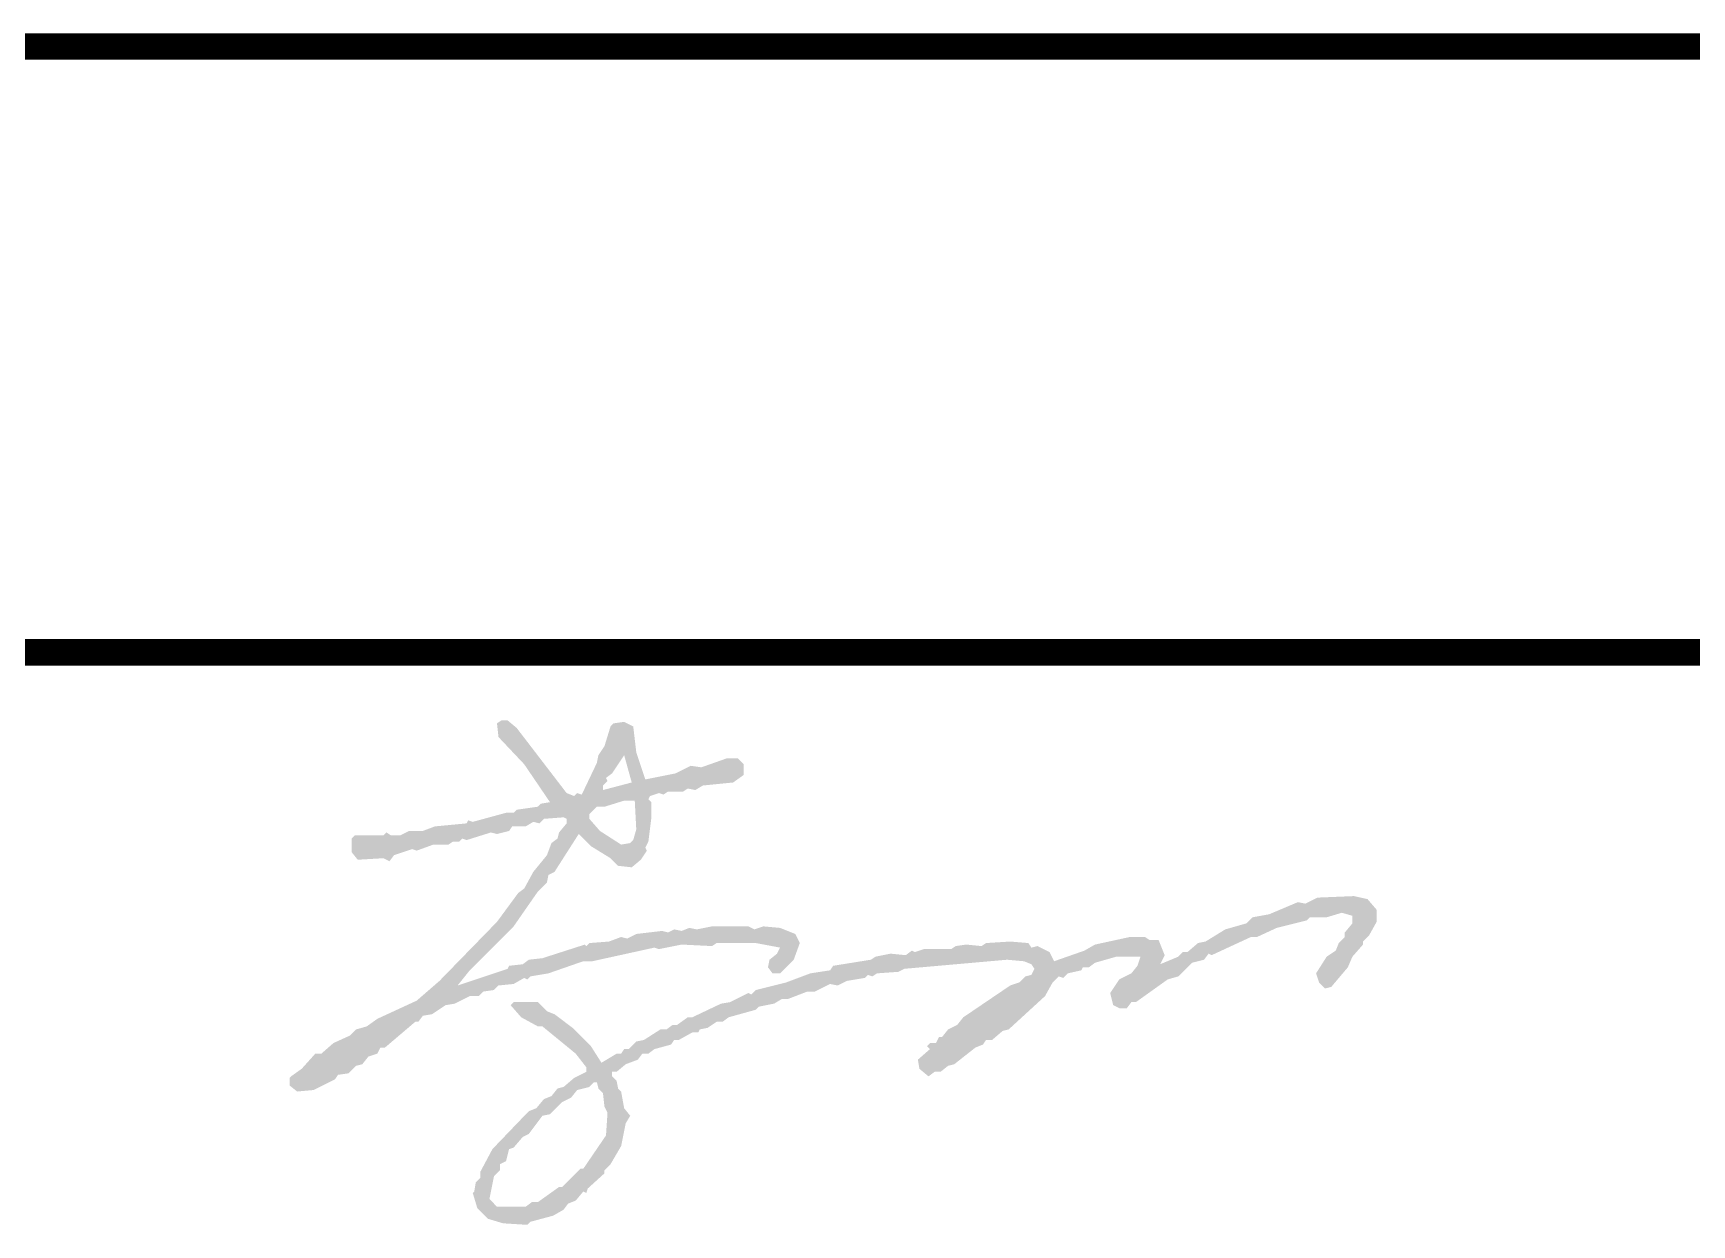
# Model space of a CAD drawing. Extents: x -518115 to 790560, y -210384 to 1628073.
# Drawn here: x 487076 to 489267, y 652702 to 654275 of the extents above; entities that cross this region are included whole.
import ezdxf

# ---------------------------------------------------------------- set-up
doc = ezdxf.new("R2010")
doc.units = 0
doc.header["$LTSCALE"] = 1000
doc.header["$MEASUREMENT"] = 0
doc.layers.add('图框', color=140, linetype='Continuous')
doc.layers.add('签名', color=7, linetype='Continuous', lineweight=18)

# ---------------------------------------------------------------- blocks, each defined once
blk = doc.blocks.new('TK')
at = {"layer": '签名'}
h = blk.add_hatch(color=2, dxfattribs=at)
h.dxf.hatch_style = 1
h.paths.add_polyline_path([(546889.8, 500132.3), (546889.8, 500138.3), (546895.8, 500144.3), (546893.8, 500148.3), (546901.8, 500154.3), (546917.8, 500178.3), (546927.8, 500142.3)], flags=16)
h.paths.add_polyline_path([(546871.8, 500094.3), (546871.8, 500100.3), (546881.8, 500110.3), (546891.8, 500110.3), (546917.8, 500118.3), (546931.8, 500118.3), (546933.8, 500080.3), (546929.8, 500066.3), (546925.8, 500062.3), (546913.8, 500060.3), (546885.8, 500078.3)], flags=16)
h.paths.add_polyline_path([(546739.8, 499592.3), (546745.8, 499622.3), (546753.8, 499630.3), (546753.8, 499638.3), (546761.8, 499642.3), (546765.8, 499658.3), (546771.8, 499660.3), (546783.8, 499674.3), (546791.8, 499678.3), (546809.8, 499702.3), (546819.8, 499704.3), (546835.8, 499720.3), (546847.8, 499726.3), (546855.8, 499736.3), (546871.8, 499740.3), (546877.8, 499746.3), (546881.8, 499746.3), (546883.8, 499738.3), (546889.8, 499732.3), (546891.8, 499714.3), (546895.8, 499706.3), (546893.8, 499676.3), (546863.8, 499632.3), (546859.8, 499632.3), (546835.8, 499608.3), (546831.8, 499608.3), (546803.8, 499588.3), (546795.8, 499588.3), (546787.8, 499582.3), (546749.8, 499582.3)], flags=16)
h.paths.add_polyline_path([(546719.8, 499602.3), (546717.8, 499600.3), (546723.8, 499580.3), (546737.8, 499566.3), (546757.8, 499560.3), (546789.8, 499558.3), (546793.8, 499562.3), (546823.8, 499570.3), (546837.8, 499578.3), (546843.8, 499586.3), (546853.8, 499590.3), (546863.8, 499602.3), (546867.8, 499600.3), (546869.8, 499606.3), (546891.8, 499626.3), (546891.8, 499630.3), (546899.8, 499638.3), (546913.8, 499662.3), (546919.8, 499692.3), (546925.8, 499702.3), (546917.8, 499712.3), (546913.8, 499734.3), (546909.8, 499738.3), (546907.8, 499748.3), (546901.8, 499754.3), (546901.8, 499760.3), (546907.8, 499760.3), (546919.8, 499770.3), (546935.8, 499776.3), (546941.8, 499784.3), (546949.8, 499784.3), (546957.8, 499790.3), (546979.8, 499796.3), (546983.8, 499802.3), (546989.8, 499802.3), (547007.8, 499812.3), (547015.8, 499812.3), (547017.8, 499816.3), (547027.8, 499818.3), (547039.8, 499826.3), (547047.8, 499826.3), (547055.8, 499832.3), (547091.8, 499842.3), (547095.8, 499846.3), (547115.8, 499850.3), (547125.8, 499856.3), (547133.8, 499856.3), (547159.8, 499866.3), (547169.8, 499866.3), (547189.8, 499876.3), (547199.8, 499874.3), (547211.8, 499880.3), (547235.8, 499884.3), (547239.8, 499888.3), (547245.8, 499886.3), (547251.8, 499890.3), (547279.8, 499892.3), (547287.8, 499896.3), (547423.8, 499908.3), (547445.8, 499906.3), (547455.8, 499902.3), (547459.8, 499896.3), (547455.8, 499888.3), (547447.8, 499886.3), (547439.8, 499878.3), (547427.8, 499874.3), (547365.8, 499832.3), (547357.8, 499822.3), (547345.8, 499816.3), (547337.8, 499806.3), (547333.8, 499806.3), (547329.8, 499798.3), (547321.8, 499798.3), (547317.8, 499794.3), (547321.8, 499790.3), (547305.8, 499776.3), (547307.8, 499764.3), (547319.8, 499754.3), (547327.8, 499760.3), (547335.8, 499760.3), (547345.8, 499768.3), (547353.8, 499770.3), (547381.8, 499792.3), (547391.8, 499796.3), (547395.8, 499802.3), (547403.8, 499802.3), (547417.8, 499814.3), (547425.8, 499816.3), (547473.8, 499860.3), (547483.8, 499878.3), (547491.8, 499886.3), (547497.8, 499884.3), (547503.8, 499890.3), (547521.8, 499894.3), (547523.8, 499898.3), (547531.8, 499898.3), (547539.8, 499904.3), (547567.8, 499912.3), (547599.8, 499912.3), (547595.8, 499900.3), (547587.8, 499890.3), (547571.8, 499882.3), (547559.8, 499864.3), (547563.8, 499848.3), (547571.8, 499844.3), (547581.8, 499844.3), (547587.8, 499852.3), (547593.8, 499852.3), (547635.8, 499882.3), (547649.8, 499886.3), (547667.8, 499904.3), (547683.8, 499908.3), (547689.8, 499916.3), (547693.8, 499914.3), (547745.8, 499938.3), (547753.8, 499938.3), (547779.8, 499950.3), (547819.8, 499960.3), (547823.8, 499964.3), (547845.8, 499964.3), (547865.8, 499970.3), (547879.8, 499966.3), (547879.8, 499956.3), (547869.8, 499944.3), (547869.8, 499938.3), (547861.8, 499930.3), (547857.8, 499920.3), (547845.8, 499912.3), (547831.8, 499890.3), (547835.8, 499878.3), (547843.8, 499870.3), (547851.8, 499872.3), (547873.8, 499898.3), (547879.8, 499912.3), (547893.8, 499928.3), (547893.8, 499932.3), (547901.8, 499940.3), (547911.8, 499958.3), (547911.8, 499974.3), (547899.8, 499988.3), (547881.8, 499992.3), (547833.8, 499990.3), (547817.8, 499982.3), (547807.8, 499984.3), (547769.8, 499968.3), (547747.8, 499964.3), (547739.8, 499956.3), (547711.8, 499948.3), (547685.8, 499932.3), (547675.8, 499930.3), (547661.8, 499918.3), (547655.8, 499918.3), (547649.8, 499912.3), (547625.8, 499902.3), (547631.8, 499914.3), (547623.8, 499934.3), (547611.8, 499934.3), (547605.8, 499938.3), (547585.8, 499938.3), (547539.8, 499928.3), (547525.8, 499920.3), (547485.8, 499906.3), (547479.8, 499918.3), (547463.8, 499926.3), (547455.8, 499924.3), (547451.8, 499930.3), (547427.8, 499932.3), (547395.8, 499930.3), (547389.8, 499926.3), (547369.8, 499928.3), (547355.8, 499926.3), (547349.8, 499922.3), (547313.8, 499922.3), (547301.8, 499918.3), (547297.8, 499920.3), (547289.8, 499914.3), (547269.8, 499916.3), (547249.8, 499912.3), (547243.8, 499908.3), (547193.8, 499900.3), (547189.8, 499894.3), (547163.8, 499890.3), (547131.8, 499878.3), (547091.8, 499868.3), (547085.8, 499862.3), (547081.8, 499864.3), (547057.8, 499852.3), (547045.8, 499850.3), (547007.8, 499832.3), (547001.8, 499832.3), (546987.8, 499822.3), (546981.8, 499822.3), (546973.8, 499816.3), (546965.8, 499816.3), (546943.8, 499802.3), (546933.8, 499800.3), (546923.8, 499790.3), (546917.8, 499790.3), (546913.8, 499784.3), (546907.8, 499784.3), (546887.8, 499772.3), (546873.8, 499794.3), (546849.8, 499818.3), (546825.8, 499836.3), (546815.8, 499840.3), (546803.8, 499852.3), (546771.8, 499852.3), (546767.8, 499848.3), (546781.8, 499832.3), (546803.8, 499820.3), (546809.8, 499820.3), (546853.8, 499784.3), (546867.8, 499766.3), (546867.8, 499760.3), (546851.8, 499752.3), (546837.8, 499740.3), (546829.8, 499738.3), (546821.8, 499728.3), (546811.8, 499724.3), (546801.8, 499712.3), (546791.8, 499708.3), (546743.8, 499658.3), (546727.8, 499628.3), (546727.8, 499620.3), (546721.8, 499614.3)])
h.paths.add_polyline_path([(546477.8, 499754.3), (546475.8, 499752.3), (546475.8, 499742.3), (546485.8, 499734.3), (546507.8, 499736.3), (546535.8, 499750.3), (546539.8, 499756.3), (546553.8, 499758.3), (546563.8, 499768.3), (546571.8, 499770.3), (546579.8, 499780.3), (546591.8, 499784.3), (546595.8, 499792.3), (546601.8, 499792.3), (546641.8, 499826.3), (546645.8, 499826.3), (546651.8, 499834.3), (546663.8, 499836.3), (546681.8, 499848.3), (546693.8, 499850.3), (546713.8, 499860.3), (546725.8, 499860.3), (546731.8, 499866.3), (546745.8, 499868.3), (546751.8, 499874.3), (546771.8, 499876.3), (546785.8, 499884.3), (546789.8, 499882.3), (546793.8, 499886.3), (546817.8, 499890.3), (546863.8, 499906.3), (546875.8, 499906.3), (546957.8, 499924.3), (546963.8, 499922.3), (546993.8, 499928.3), (547033.8, 499926.3), (547039.8, 499930.3), (547091.8, 499930.3), (547123.8, 499924.3), (547119.8, 499916.3), (547109.8, 499908.3), (547107.8, 499898.3), (547113.8, 499890.3), (547123.8, 499890.3), (547141.8, 499908.3), (547149.8, 499930.3), (547143.8, 499942.3), (547123.8, 499950.3), (547101.8, 499952.3), (547089.8, 499948.3), (547081.8, 499952.3), (547033.8, 499952.3), (547013.8, 499948.3), (547003.8, 499950.3), (546993.8, 499946.3), (546983.8, 499948.3), (546975.8, 499944.3), (546967.8, 499946.3), (546933.8, 499942.3), (546921.8, 499936.3), (546913.8, 499938.3), (546897.8, 499932.3), (546871.8, 499930.3), (546867.8, 499926.3), (546865.8, 499928.3), (546809.8, 499910.3), (546791.8, 499908.3), (546783.8, 499902.3), (546765.8, 499900.3), (546763.8, 499896.3), (546697.8, 499874.3), (546713.8, 499894.3), (546771.8, 499952.3), (546803.8, 499998.3), (546815.8, 500010.3), (546817.8, 500020.3), (546825.8, 500024.3), (546857.8, 500074.3), (546873.8, 500058.3), (546899.8, 500042.3), (546909.8, 500032.3), (546927.8, 500030.3), (546939.8, 500040.3), (546947.8, 500052.3), (546945.8, 500056.3), (546949.8, 500064.3), (546953.8, 500096.3), (546953.8, 500116.3), (546949.8, 500120.3), (546951.8, 500124.3), (546963.8, 500128.3), (546969.8, 500126.3), (546975.8, 500130.3), (546995.8, 500130.3), (547001.8, 500134.3), (547011.8, 500132.3), (547021.8, 500138.3), (547061.8, 500142.3), (547075.8, 500152.3), (547075.8, 500166.3), (547067.8, 500174.3), (547053.8, 500174.3), (547019.8, 500162.3), (547005.8, 500164.3), (546985.8, 500154.3), (546945.8, 500146.3), (546933.8, 500182.3), (546929.8, 500216.3), (546917.8, 500222.3), (546903.8, 500220.3), (546899.8, 500216.3), (546891.8, 500190.3), (546883.8, 500178.3), (546881.8, 500168.3), (546861.8, 500126.3), (546855.8, 500128.3), (546851.8, 500124.3), (546841.8, 500128.3), (546775.8, 500214.3), (546763.8, 500224.3), (546755.8, 500224.3), (546749.8, 500220.3), (546751.8, 500202.3), (546785.8, 500166.3), (546819.8, 500116.3), (546807.8, 500114.3), (546803.8, 500110.3), (546775.8, 500106.3), (546771.8, 500102.3), (546761.8, 500102.3), (546717.8, 500090.3), (546711.8, 500092.3), (546709.8, 500088.3), (546667.8, 500084.3), (546651.8, 500078.3), (546633.8, 500078.3), (546621.8, 500072.3), (546609.8, 500072.3), (546603.8, 500076.3), (546599.8, 500072.3), (546561.8, 500072.3), (546557.8, 500068.3), (546557.8, 500050.3), (546565.8, 500040.3), (546599.8, 500042.3), (546607.8, 500038.3), (546613.8, 500046.3), (546637.8, 500054.3), (546643.8, 500052.3), (546665.8, 500060.3), (546685.8, 500060.3), (546691.8, 500064.3), (546699.8, 500064.3), (546703.8, 500068.3), (546709.8, 500066.3), (546741.8, 500076.3), (546749.8, 500074.3), (546765.8, 500078.3), (546769.8, 500084.3), (546787.8, 500084.3), (546797.8, 500090.3), (546805.8, 500088.3), (546811.8, 500094.3), (546837.8, 500096.3), (546841.8, 500094.3), (546841.8, 500088.3), (546831.8, 500076.3), (546829.8, 500068.3), (546821.8, 500062.3), (546815.8, 500046.3), (546797.8, 500024.3), (546785.8, 500002.3), (546777.8, 499996.3), (546749.8, 499958.3), (546673.8, 499880.3), (546643.8, 499854.3), (546591.8, 499830.3), (546577.8, 499820.3), (546563.8, 499816.3), (546555.8, 499808.3), (546533.8, 499798.3), (546517.8, 499784.3), (546509.8, 499784.3), (546491.8, 499764.3)])
at = {"layer": '图框', "const_width": 35}
for points in [[(541480, 501114), (548480, 501114)], [(541480, 500314), (548480, 500314)]]:
    blk.add_lwpolyline(points, dxfattribs=at)

msp = doc.modelspace()

# ---------------------------------------------------------------- block references
msp.add_blockref('TK', (-59060.9, 153143.3))

doc.saveas('drawing.dxf')
